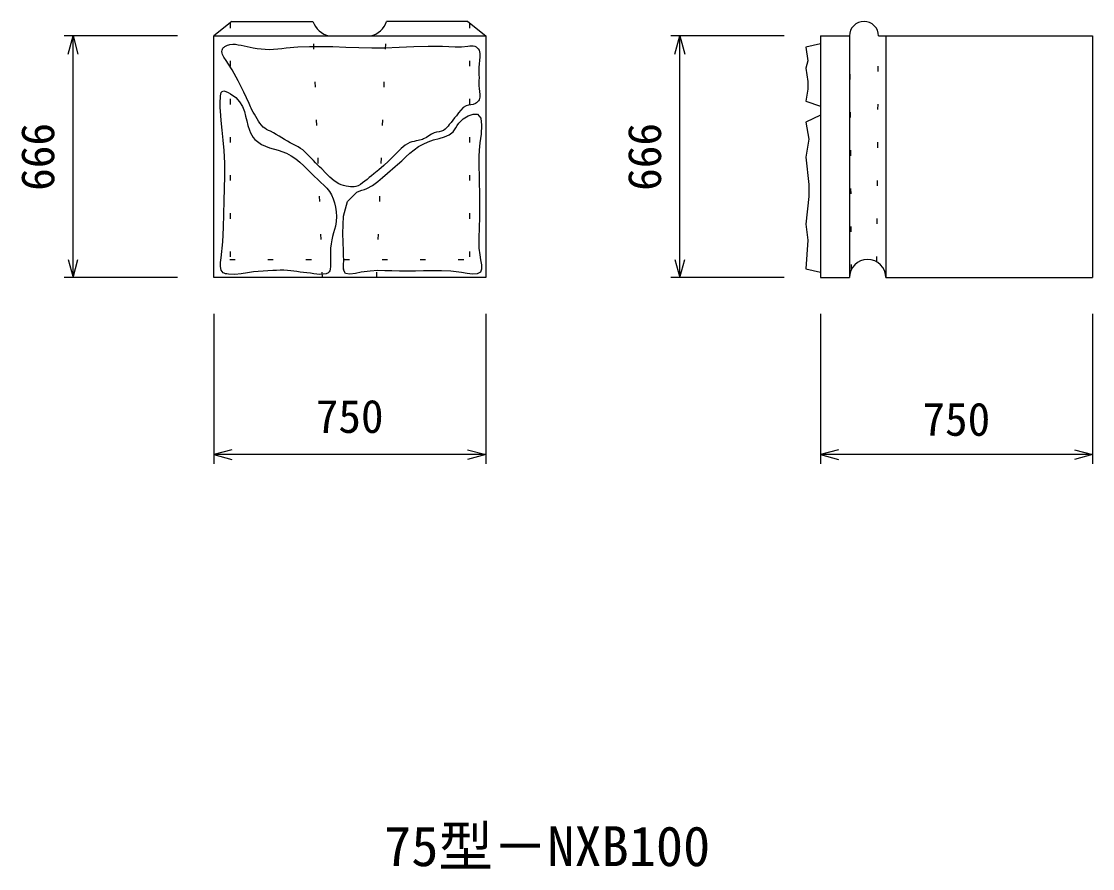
# Model space of a CAD drawing. Units: millimetres, scale not verified. Extents: x -25200 to 25200, y -17820 to 17820.
# Drawn here: x -2908 to 45, y 536 to 2870 of the extents above; entities that cross this region are included whole.
import ezdxf
from ezdxf.enums import TextEntityAlignment as Align

# ---------------------------------------------------------------- set-up
doc = ezdxf.new("R2010")
doc.units = ezdxf.units.MM
doc.header["$LTSCALE"] = 60
doc.linetypes.add('DOTTED', pattern=[1.75, 0.25, -1.5])
for name, color, linetype, lineweight in [('0-0_DIM', 7, 'Continuous', 25), ('0-4_OUTLINE', 3, 'Continuous', 25), ('0-5_OUTLINE2', 4, 'Continuous', 25), ('0-6_TXT', 7, 'Continuous', 25)]:
    doc.layers.add(name, color=color, linetype=linetype, lineweight=lineweight)
doc.styles.add('ＭＳ ゴシック', font='')
doc.styles.get('ＭＳ ゴシック').set_extended_font_data('MS Gothic')

msp = doc.modelspace()

# ---------------------------------------------------------------- linework, layer by layer
at = {"layer": '0-0_DIM'}
for p, q in [((-2477.85, 2829.99), (-2790.44, 2829.99)), ((-2765.44, 2163.99), (-2765.44, 2829.99)), ((-805.36, 2829.99), (-1117.95, 2829.99)), ((-1092.95, 2163.99), (-1092.95, 2829.99)), ((-2477.85, 2163.99), (-2790.44, 2163.99)), ((-805.36, 2163.99), (-1117.95, 2163.99)), ((-2377.85, 2063.99), (-2377.85, 1651.4)), ((-1627.85, 2063.99), (-1627.85, 1651.4)), ((-705.36, 2063.99), (-705.36, 1651.4)), ((44.64, 2063.99), (44.64, 1651.4)), ((-1627.85, 1676.4), (-2377.85, 1676.4)), ((44.64, 1676.4), (-705.36, 1676.4))]:
    msp.add_line(p, q, dxfattribs=at)
for points in [[(-2778.83, 2779.99), (-2765.44, 2829.99), (-2752.04, 2779.99)], [(-1106.34, 2779.99), (-1092.95, 2829.99), (-1079.55, 2779.99)], [(-2778.83, 2213.99), (-2765.44, 2163.99), (-2752.04, 2213.99)], [(-1106.34, 2213.99), (-1092.95, 2163.99), (-1079.55, 2213.99)], [(-2327.85, 1689.8), (-2377.85, 1676.4), (-2327.85, 1663)], [(-1677.85, 1689.8), (-1627.85, 1676.4), (-1677.85, 1663)], [(-655.36, 1689.8), (-705.36, 1676.4), (-655.36, 1663)], [(-5.36, 1689.8), (44.64, 1676.4), (-5.36, 1663)]]:
    msp.add_lwpolyline(points, dxfattribs=at)
at = {"layer": '0-4_OUTLINE'}
for p, q in [((-2377.85, 2829.99), (-1627.85, 2829.99)), ((-2377.85, 2163.99), (-2377.85, 2829.99)), ((-1627.85, 2829.99), (-1627.85, 2163.99)), ((-705.36, 2829.99), (-705.36, 2163.99)), ((-705.36, 2829.99), (-625.36, 2829.99)), ((-545.36, 2829.99), (44.64, 2829.99)), ((44.64, 2829.99), (44.64, 2163.99)), ((-1627.85, 2163.99), (-2377.85, 2163.99)), ((-705.36, 2163.99), (-625.36, 2163.99)), ((-525.36, 2163.99), (44.64, 2163.99))]:
    msp.add_line(p, q, dxfattribs=at)
for centre, radius in [((-585.36, 2829.99), 40), ((-575.36, 2163.99), 50)]:
    msp.add_arc(centre, radius, 0, 180, dxfattribs=at)
at = {"layer": '0-5_OUTLINE2'}
for p, q in [((-2328.3, 2869.99), (-2377.85, 2829.99)), ((-2328.3, 2869.99), (-2104.35, 2869.99)), ((-1677.4, 2869.99), (-1901.34, 2869.99)), ((-1677.4, 2869.99), (-1627.85, 2829.99)), ((-625.36, 2829.99), (-625.36, 2163.99)), ((-525.36, 2829.99), (-525.36, 2163.99))]:
    msp.add_line(p, q, dxfattribs=at)
at = {"layer": '0-5_OUTLINE2', "linetype": 'DOTTED'}
for p, q in [((-2332.85, 2866.32), (-2332.85, 2213.99)), ((-2077.85, 2163.99), (-2104.35, 2869.99)), ((-1928.41, 2163.99), (-1901.34, 2869.99)), ((-1672.85, 2866.32), (-1672.85, 2213.99)), ((-625.36, 2829.99), (-620.52, 2185.45)), ((-550.03, 2207.1), (-545.36, 2829.99)), ((-2333.72, 2213.76), (-1671.97, 2213.76))]:
    msp.add_line(p, q, dxfattribs=at)
at = {"layer": '0-5_OUTLINE2'}
for points in [[(-2279.68, 2643.53), (-2294.67, 2674.97), (-2310.26, 2705.99), (-2327.07, 2736.17), (-2345.72, 2765.09), (-2348.01, 2768.35), (-2350.19, 2771.69), (-2352.14, 2775.19), (-2353.73, 2778.96), (-2354.77, 2782.77), (-2355.22, 2786.7), (-2354.92, 2790.52), (-2353.73, 2794.02), (-2352.42, 2796.04), (-2350.77, 2797.86), (-2348.86, 2799.5), (-2346.79, 2800.96), (-2343.49, 2802.9), (-2340.06, 2804.49), (-2336.54, 2805.74), (-2332.94, 2806.63), (-2325.44, 2807.41), (-2317.81, 2807.07), (-2310.13, 2805.96), (-2302.49, 2804.44), (-2294.09, 2802.62), (-2285.77, 2800.79), (-2277.49, 2799.02), (-2269.18, 2797.38), (-2258.1, 2795.52), (-2246.92, 2794.11), (-2235.68, 2793.24), (-2224.43, 2793.01), (-2212.93, 2793.48), (-2201.45, 2794.47), (-2189.98, 2795.74), (-2178.51, 2797.04), (-2146.25, 2799.71), (-2113.92, 2800.97), (-2081.55, 2801.15)], [(-705.36, 2808.52), (-745.36, 2798.91), (-740.66, 2761.01), (-745.36, 2741.35), (-739.82, 2704.61), (-739.82, 2683.3), (-745.36, 2650.43), (-705.36, 2636.23)], [(-2081.55, 2801.15), (-2049.19, 2800.55), (-2013.54, 2799.36), (-1977.91, 2798.1), (-1942.26, 2797.25), (-1906.53, 2797.32), (-1866.41, 2798.78), (-1826.29, 2800.83), (-1786.35, 2802.28), (-1746.74, 2801.94), (-1729.58, 2801.07), (-1712.35, 2800.32), (-1694.88, 2800.38), (-1677.02, 2801.94), (-1672.05, 2802.66), (-1667.15, 2803.16), (-1662.4, 2803.04), (-1657.91, 2801.94), (-1654.41, 2800.03), (-1651.26, 2797.34), (-1648.59, 2794.1), (-1646.48, 2790.51), (-1643.93, 2781.57), (-1643.87, 2772.15), (-1645.11, 2762.46), (-1646.48, 2752.72), (-1647.05, 2743.07), (-1646.97, 2733.56), (-1646.64, 2724.15), (-1646.48, 2714.79), (-1646.65, 2707.4), (-1646.9, 2699.97), (-1646.94, 2692.45), (-1646.48, 2684.79), (-1645.4, 2676.81), (-1644.43, 2668.87), (-1644.49, 2661.23), (-1646.48, 2654.12), (-1648.25, 2651.13), (-1650.52, 2648.39)], [(-2268.29, 2180.23), (-2284.94, 2176.92), (-2301.83, 2174.28), (-2319.17, 2172.99), (-2337.19, 2173.72), (-2341.23, 2174.23), (-2345.14, 2174.99), (-2348.74, 2176.09), (-2351.86, 2177.65), (-2357.3, 2184.48), (-2359.21, 2194.31), (-2358.82, 2205.98), (-2357.4, 2218.35), (-2352.92, 2262.63), (-2350.62, 2302.2), (-2349.57, 2339.26), (-2348.85, 2375.99), (-2347.96, 2409.43), (-2347.24, 2443.93), (-2347.33, 2479.13), (-2348.85, 2514.65), (-2351.31, 2542.66), (-2354.35, 2570.34), (-2357.26, 2597.42), (-2359.34, 2623.62), (-2359.71, 2632.02), (-2359.87, 2640.59), (-2359.76, 2649.65), (-2359.34, 2659.49), (-2358.95, 2664.8), (-2358.2, 2669.86), (-2356.84, 2674.14), (-2354.62, 2677.11), (-2350.13, 2678.46), (-2344.32, 2677.37), (-2337.86, 2674.59), (-2331.37, 2670.88), (-2317.13, 2660.15), (-2306.46, 2648.33), (-2298.71, 2635.46)], [(-2298.71, 2635.46), (-2293.19, 2621.61), (-2289.73, 2609.14), (-2286.74, 2596.27), (-2283.55, 2583.28), (-2279.48, 2570.42), (-2276.54, 2563.31), (-2273.08, 2556.51), (-2269.07, 2550.15), (-2264.47, 2544.42), (-2246.22, 2530.81), (-2224.06, 2522.03), (-2200.25, 2515.01), (-2177.04, 2506.73), (-2163.9, 2499.84), (-2151.69, 2491.63), (-2140.25, 2482.4), (-2129.44, 2472.47), (-2119.82, 2462.89), (-2110.37, 2453.16), (-2100.84, 2443.47), (-2090.99, 2434.02), (-2082.41, 2426.33), (-2073.87, 2418.61), (-2065.84, 2410.53), (-2058.74, 2401.76), (-2052.86, 2391.93), (-2048.25, 2381.3), (-2044.77, 2370.1), (-2042.25, 2358.58), (-2040.44, 2345.39), (-2039.77, 2332.2), (-2040.34, 2319.09), (-2042.25, 2306.18), (-2044.56, 2296.61), (-2047.29, 2287.11), (-2050.06, 2277.6), (-2052.48, 2267.99), (-2054.45, 2256.82), (-2055.61, 2245.52)], [(-2189.74, 2548.97), (-2197.51, 2553.72), (-2205.31, 2558.4), (-2213.25, 2562.95), (-2221.39, 2567.25), (-2226.68, 2569.85), (-2231.92, 2572.52), (-2236.92, 2575.45), (-2241.5, 2578.86), (-2246.31, 2583.76), (-2250.49, 2589.35), (-2254.28, 2595.35), (-2257.92, 2601.49), (-2261.73, 2607.81), (-2265.51, 2614.06), (-2269.14, 2620.35), (-2272.51, 2626.77), (-2274.43, 2630.88), (-2276.25, 2635.06), (-2277.98, 2639.28), (-2279.68, 2643.53)], [(-1650.52, 2648.39), (-1653.19, 2645.99), (-1656.17, 2644.02), (-1662.43, 2641.51), (-1669.09, 2640.06), (-1675.78, 2638.85), (-1682.14, 2637.06), (-1690.05, 2632.45), (-1696.93, 2625.87), (-1703.12, 2618.17), (-1708.99, 2610.2), (-1713.81, 2603.95), (-1718.65, 2597.92), (-1723.53, 2591.93), (-1728.44, 2585.8), (-1732.02, 2581.26), (-1735.76, 2576.89), (-1739.81, 2573), (-1744.32, 2569.92), (-1750.27, 2567.58), (-1756.71, 2566.11), (-1763.3, 2564.85), (-1769.71, 2563.12), (-1777.38, 2559.47), (-1784.58, 2554.8), (-1791.71, 2550.05), (-1799.18, 2546.1), (-1802.74, 2544.81), (-1806.41, 2543.78), (-1810.16, 2542.92), (-1813.95, 2542.15), (-1819.84, 2540.94), (-1825.68, 2539.59), (-1831.39, 2537.98), (-1836.9, 2535.99), (-1849.65, 2529), (-1861.24, 2519.75), (-1872.11, 2509.18), (-1882.74, 2498.21), (-1895.91, 2485.31)], [(-2019.86, 2186.89), (-2019.69, 2199.24), (-2019.59, 2211.77), (-2019.62, 2224.67), (-2019.86, 2238.12), (-2021.46, 2285.39), (-2019.91, 2333.02), (-2009.2, 2373.66), (-1983.33, 2399.99), (-1976.74, 2402.68), (-1969.73, 2404.99), (-1962.58, 2407.26), (-1955.52, 2409.8), (-1939.82, 2418.01), (-1925.56, 2428.54), (-1912.11, 2440.33), (-1898.81, 2452.31), (-1891.88, 2458.24), (-1884.89, 2464.04), (-1877.91, 2469.84), (-1871.01, 2475.75), (-1859.63, 2486.13), (-1848.4, 2496.7), (-1837.02, 2507.02), (-1825.21, 2516.63), (-1813.07, 2524.95), (-1800.17, 2532.17), (-1786.43, 2538.3), (-1771.77, 2543.33), (-1756.72, 2547.38), (-1741.92, 2551.62), (-1728.57, 2557.27), (-1717.9, 2565.57), (-1713.82, 2571.03), (-1710.16, 2577.15), (-1706.36, 2583.57), (-1701.87, 2589.99), (-1690.19, 2601.34), (-1676.2, 2610.07), (-1662.25, 2614.87)], [(-1662.25, 2614.87), (-1650.73, 2614.4), (-1641.62, 2603.64), (-1639.24, 2584.04), (-1640.9, 2559.79), (-1643.86, 2535.05), (-1645.74, 2515.51), (-1646.74, 2497.92), (-1647.06, 2481.34), (-1646.91, 2464.85), (-1646.57, 2450.01), (-1646.13, 2434.75), (-1645.7, 2419.28), (-1645.39, 2403.81), (-1645.26, 2390.21), (-1645.25, 2376.7), (-1645.31, 2363.2), (-1645.39, 2349.63), (-1645.45, 2336.15), (-1645.55, 2322.67), (-1645.76, 2309.32), (-1646.15, 2296.22), (-1646.89, 2279.64), (-1647.35, 2263.01), (-1646.82, 2245.63), (-1644.62, 2226.79), (-1642.06, 2212.86), (-1639.89, 2199.31), (-1639.65, 2187.55), (-1642.85, 2178.99), (-1651.43, 2174.39), (-1664.15, 2173.71), (-1679.27, 2175.42), (-1695, 2177.95), (-1724, 2181.52), (-1750.03, 2182.95), (-1774.69, 2183.04), (-1799.58, 2182.53), (-1821.33, 2182.16), (-1843.59, 2181.99)], [(-705.36, 2611.59), (-745.36, 2592.31), (-737.55, 2545.69), (-745.36, 2496.29), (-737.55, 2421.08), (-737.55, 2387.35), (-745.36, 2311.49), (-740.34, 2267.25), (-745.36, 2188.19), (-705.36, 2178.99)], [(-1895.91, 2485.31), (-1909.33, 2473.03), (-1922.95, 2461.21), (-1936.69, 2449.66), (-1942.76, 2444.62), (-1948.89, 2439.59), (-1955.11, 2434.55), (-1961.45, 2429.49), (-1967.28, 2424.98), (-1973.32, 2420.83), (-1979.62, 2417.43), (-1986.26, 2415.16), (-1991.08, 2414.43), (-1996.04, 2414.28), (-2001.08, 2414.57), (-2006.13, 2415.16), (-2013.15, 2416.3), (-2020.02, 2417.82), (-2026.68, 2419.81), (-2033.04, 2422.38), (-2046.18, 2430.33), (-2058.05, 2440.56), (-2069.19, 2452.02), (-2080.15, 2463.65), (-2085.85, 2469.38), (-2091.57, 2475), (-2097.26, 2480.62), (-2102.86, 2486.36), (-2109.94, 2494.06), (-2117.03, 2501.79), (-2124.4, 2509.16), (-2132.32, 2515.82), (-2138.73, 2520.17), (-2145.47, 2524.1), (-2152.38, 2527.78), (-2159.34, 2531.42), (-2167.07, 2535.63), (-2174.71, 2539.99), (-2182.25, 2544.45), (-2189.74, 2548.97)], [(-2055.61, 2245.52), (-2056.15, 2234.22), (-2056.21, 2223.03), (-2056.09, 2215.61), (-2055.96, 2208.18), (-2055.95, 2200.6), (-2056.21, 2192.74), (-2056.48, 2189.17), (-2057.01, 2185.7), (-2058.02, 2182.51), (-2059.69, 2179.77), (-2061.4, 2178.15), (-2063.46, 2176.81), (-2065.76, 2175.74), (-2068.16, 2174.88), (-2076.53, 2173.18), (-2084.93, 2172.99), (-2093.34, 2173.74), (-2101.74, 2174.88), (-2111.26, 2176.09), (-2120.74, 2177.19), (-2130.21, 2178.27), (-2139.66, 2179.43), (-2148.28, 2180.6), (-2156.91, 2181.79), (-2165.55, 2182.87), (-2174.21, 2183.69), (-2184.35, 2184.21), (-2194.5, 2184.31), (-2204.66, 2184.1), (-2214.83, 2183.69), (-2228.21, 2182.98), (-2241.58, 2182.13), (-2254.94, 2181.21), (-2268.29, 2180.23)], [(-1843.59, 2181.99), (-1865.61, 2182.09), (-1886.6, 2182.53), (-1905.78, 2183.21), (-1925.09, 2183.39), (-1946.33, 2182.19), (-1971.33, 2178.72), (-1987.44, 2175.78), (-2002.63, 2174.07), (-2014.2, 2175.83), (-2019.42, 2183.29), (-2019.49, 2184.38), (-2019.5, 2185.51), (-2019.47, 2186.68), (-2019.42, 2187.87)]]:
    msp.add_lwpolyline(points, dxfattribs=at)
for centre, start, end in [((-2047.21, 2888.96), 198.36646, 258.36646), ((-1958.49, 2888.96), 281.63354, 341.63354)]:
    msp.add_arc(centre, 60.21, start, end, dxfattribs=at)

# ---------------------------------------------------------------- texts
at = {"layer": '0-0_DIM', "style": 'ＭＳ ゴシック'}
for p in [(-2789.8, 2403.24), (-1117.31, 2403.24)]:
    msp.add_text('666', height=91.64, rotation=90, dxfattribs=at).set_placement(p, align=Align.BOTTOM_LEFT)
for p in [(-2096.6, 1708.7), (-424.43, 1700.77)]:
    msp.add_text('750', height=91.64, dxfattribs=at).set_placement(p, align=Align.BOTTOM_LEFT)
at = {"layer": '0-6_TXT', "style": 'ＭＳ ゴシック'}
msp.add_text('75型－NXB100', height=110, dxfattribs=at).set_placement((-1908, 509.6), align=Align.BOTTOM_LEFT)

doc.saveas('drawing.dxf')
